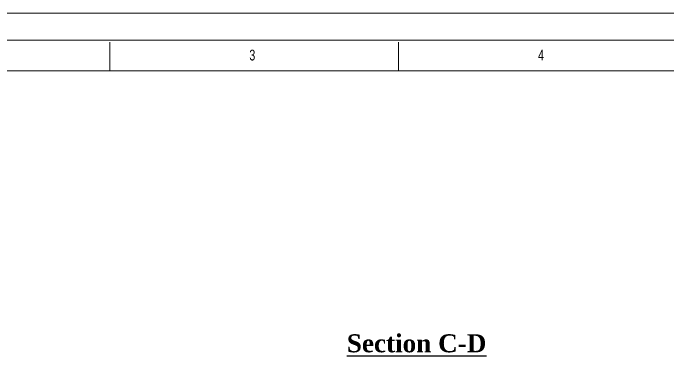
# Model space of a CAD drawing. Header units: millimetres. Extents: x 3220 to 226993, y 817 to 176024.
# Drawn here: x 154507 to 165657, y 111792 to 117622 of the extents above; entities that cross this region are included whole.
import ezdxf

# ---------------------------------------------------------------- set-up
doc = ezdxf.new("R2010")
doc.units = ezdxf.units.MM
doc.styles.add('SLDTEXTSTYLE0', font='TXT', dxfattribs={"width": 0.75})
doc.styles.get("Standard").update_dxf_attribs({"font": 'arial.ttf'})

# ---------------------------------------------------------------- blocks, each defined once
blk = doc.blocks.new('A1 E1-200')
at = {"color": 1, "linetype": 'Continuous', "lineweight": 18}
for p, q in [((-164800, 116400), (0, 116400)), ((-162844, 114440), (-1960, 114440)), ((-164800, 0), (0, 0))]:
    blk.add_line(p, q, dxfattribs=at)
at = {"linetype": 'Continuous', "lineweight": 18}
blk.add_line((-163879, 115487), (-937, 115487), dxfattribs=at)
at = {"color": 5, "linetype": 'Continuous', "lineweight": 15}
for p, q in [((-141191, 114439), (-141191, 115419)), ((-131393, 115419), (-131393, 114439))]:
    blk.add_line(p, q, dxfattribs=at)
at = {"color": 1, "linetype": 'Continuous', "lineweight": 15}
blk.add_line((-164800, 0), (0, 0), dxfattribs=at)
at = {"color": 5, "linetype": 'Continuous', "lineweight": 15, "char_height": 363, "attachment_point": 1, "style": 'SLDTEXTSTYLE0'}
for s, insert in [('3', (-136455, 115158)), ('4', (-126657, 115158))]:
    blk.add_mtext(s, dxfattribs=dict(at, insert=insert))

msp = doc.modelspace()

# ---------------------------------------------------------------- block references
at = {"xscale": 0.5017310599597968, "yscale": 0.5017310599597968, "zscale": 0.5017310599597968}
for p in [(226993.4, 117622.2), (226993.4, 59220.8)]:
    msp.add_blockref('A1 E1-200', p, dxfattribs=at)

# ---------------------------------------------------------------- texts
at = {"insert": (160189.5, 112159.2), "char_height": 306.141, "attachment_point": 1}
msp.add_mtext_dynamic_manual_height_columns('{\\fTimes New Roman|b1|i0|c0|p18;\\LSection C-D}', width=5027.93, gutter_width=17.5, heights=[0], dxfattribs=at)

doc.saveas('drawing.dxf')
